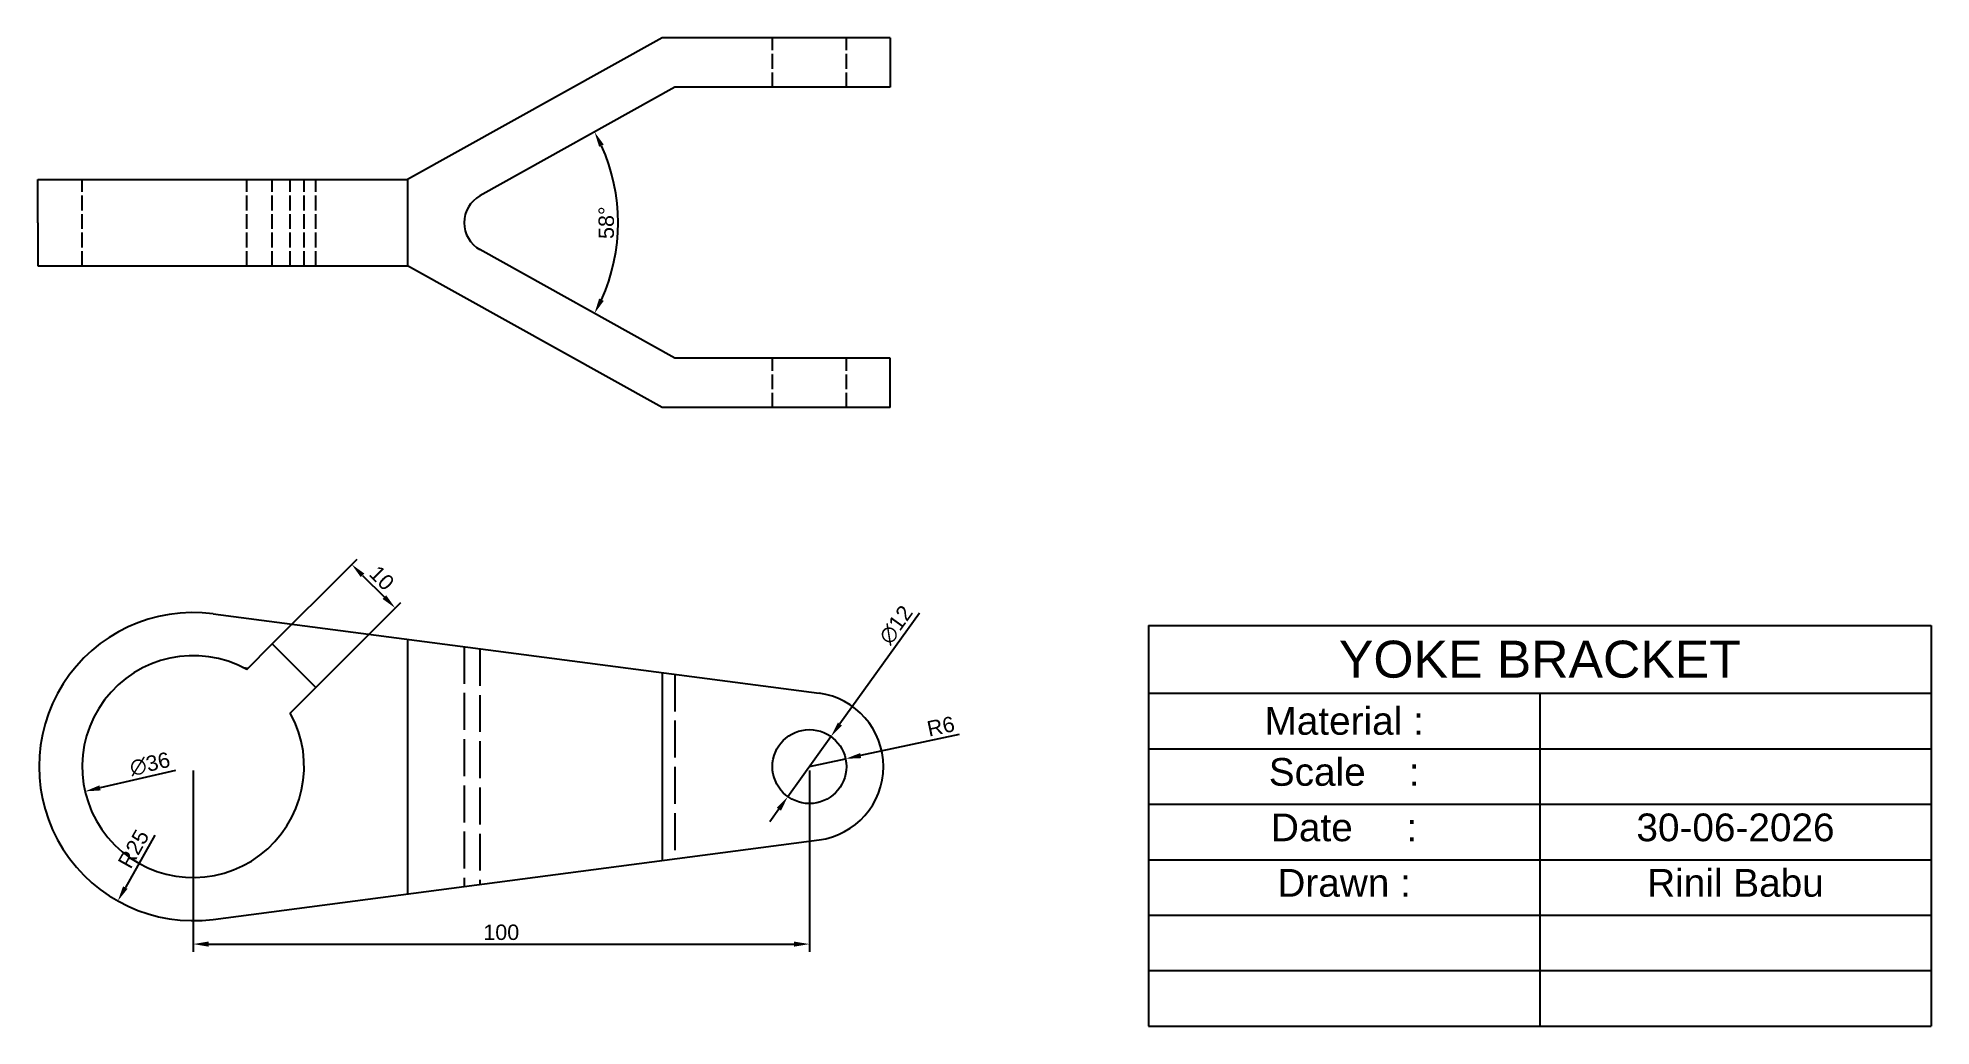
# Model space of a CAD drawing. Header units: millimetres. Extents: x 2270 to 2577, y 1456 to 1616.
import ezdxf

# ---------------------------------------------------------------- set-up
doc = ezdxf.new("R2010")
doc.units = ezdxf.units.MM
doc.linetypes.add('ACAD_ISO02W100', pattern=[15, 12, -3])
doc.styles.get("Standard").update_dxf_attribs({"font": 'arial.ttf'})
doc.dimstyles.new('ISO-25', dxfattribs={"dimtxt": 2.5, "dimasz": 2.5, "dimexe": 1.25, "dimexo": 0.625, "dimtad": 1, "dimtxsty": 'Standard', "dimcen": 2.5, "dimadec": 0, "dimazin": 0, "dimtfac": 1, "dimtmove": 0, "dimatfit": 3, "dimfxl": 1, "dimarcsym": 0})

# ---------------------------------------------------------------- blocks, each defined once
blk = doc.blocks.new('*D4')
at = {"color": 0, "lineweight": -2, "transparency": 16777216}
blk.add_arc((2333.52, 1585.95), 30.26, 335.6173, 24.3827, dxfattribs=at)
at = {"color": 0, "transparency": 16777216}
for points in [[(2360.7, 1598.26), (2361.45, 1598.63), (2359.95, 1600.68)], [(2361.45, 1573.27), (2360.7, 1573.65), (2359.95, 1571.23)]]:
    blk.add_solid(points, dxfattribs=at)
at = {"layer": 'Defpoints', "color": 0, "transparency": 16777216}
for p in [(2372.99, 1607.94), (2341.36, 1590.32), (2341.36, 1581.58), (2363.34, 1580.85), (2372.99, 1563.96)]:
    blk.add_point(p, dxfattribs=at)
at = {"color": 0, "transparency": 16777216, "insert": (2361.87, 1585.95), "char_height": 2.5, "attachment_point": 5, "rotation": 90}
blk.add_mtext('58°', dxfattribs=at)
blk = doc.blocks.new('*D5')
at = {"color": 0, "lineweight": -2, "transparency": 16777216}
blk.add_line((2291.93, 1497.04), (2279.71, 1494.24), dxfattribs=at)
at = {"color": 0, "transparency": 16777216}
blk.add_solid([(2279.62, 1494.65), (2279.81, 1493.83), (2277.28, 1493.68)], dxfattribs=at)
at = {"layer": 'Defpoints', "color": 0, "transparency": 16777216}
for p in [(2312.37, 1501.71), (2277.28, 1493.68)]:
    blk.add_point(p, dxfattribs=at)
at = {"color": 0, "transparency": 16777216, "insert": (2287.81, 1498.11), "char_height": 2.5, "attachment_point": 5, "rotation": 12.8935}
blk.add_mtext('∅36', dxfattribs=at)
blk = doc.blocks.new('*D6')
at = {"color": 0, "lineweight": -2, "transparency": 16777216}
blk.add_line((2288.58, 1486.57), (2283.82, 1478.07), dxfattribs=at)
at = {"color": 0, "transparency": 16777216}
blk.add_solid([(2283.45, 1478.28), (2284.18, 1477.87), (2282.59, 1475.89)], dxfattribs=at)
at = {"layer": 'Defpoints', "color": 0, "transparency": 16777216}
for p in [(2294.82, 1497.7), (2282.59, 1475.89)]:
    blk.add_point(p, dxfattribs=at)
at = {"color": 0, "transparency": 16777216, "insert": (2285.15, 1484.34), "char_height": 2.5, "attachment_point": 5, "rotation": 60.7103}
blk.add_mtext('R25', dxfattribs=at)
blk = doc.blocks.new('*D7')
at = {"color": 0, "lineweight": -2, "transparency": 16777216}
for p, q in [((2306.03, 1515.98), (2321.43, 1531.38)), ((2322.32, 1528.73), (2325.85, 1525.19)), ((2313.1, 1508.9), (2328.5, 1524.31))]:
    blk.add_line(p, q, dxfattribs=at)
at = {"color": 0, "transparency": 16777216}
for points in [[(2322.61, 1529.02), (2322.02, 1528.43), (2320.55, 1530.5)], [(2326.15, 1525.49), (2325.56, 1524.9), (2327.62, 1523.42)]]:
    blk.add_solid(points, dxfattribs=at)
at = {"layer": 'Defpoints', "color": 0, "transparency": 16777216}
for p in [(2327.62, 1523.42), (2305.59, 1515.53), (2312.66, 1508.46)]:
    blk.add_point(p, dxfattribs=at)
at = {"color": 0, "transparency": 16777216, "insert": (2325.43, 1528.3), "char_height": 2.5, "attachment_point": 5, "rotation": 315}
blk.add_mtext('10', dxfattribs=at)
blk = doc.blocks.new('*D9')
at = {"color": 0, "lineweight": -2, "transparency": 16777216}
for p, q in [((2419.13, 1502.91), (2403.13, 1499.48)), ((2394.82, 1497.7), (2400.69, 1498.96))]:
    blk.add_line(p, q, dxfattribs=at)
at = {"color": 0, "transparency": 16777216}
blk.add_solid([(2403.05, 1499.89), (2403.22, 1499.07), (2400.69, 1498.96)], dxfattribs=at)
at = {"layer": 'Defpoints', "color": 0, "transparency": 16777216}
for p in [(2394.82, 1497.7), (2400.69, 1498.96)]:
    blk.add_point(p, dxfattribs=at)
at = {"color": 0, "transparency": 16777216, "insert": (2416.15, 1504.22), "char_height": 2.5, "attachment_point": 5, "rotation": 12.1072}
blk.add_mtext('R6', dxfattribs=at)
blk = doc.blocks.new('*D10')
at = {"color": 0, "lineweight": -2, "transparency": 16777216}
for p, q in [((2412.68, 1522.6), (2399.78, 1504.61)), ((2391.33, 1492.82), (2398.32, 1502.57)), ((2389.87, 1490.79), (2388.41, 1488.76))]:
    blk.add_line(p, q, dxfattribs=at)
at = {"color": 0, "transparency": 16777216}
for points in [[(2399.44, 1504.85), (2400.11, 1504.36), (2398.32, 1502.57)], [(2389.53, 1491.03), (2390.21, 1490.55), (2391.33, 1492.82)]]:
    blk.add_solid(points, dxfattribs=at)
at = {"layer": 'Defpoints', "color": 0, "transparency": 16777216}
for p in [(2398.32, 1502.57), (2391.33, 1492.82)]:
    blk.add_point(p, dxfattribs=at)
at = {"color": 0, "transparency": 16777216, "insert": (2408.88, 1520.69), "char_height": 2.5, "attachment_point": 5, "rotation": 54.3636}
blk.add_mtext('∅12', dxfattribs=at)
blk = doc.blocks.new('*D11')
at = {"color": 0, "lineweight": -2, "transparency": 16777216}
for p, q in [((2294.82, 1497.07), (2294.82, 1467.65)), ((2394.82, 1497.07), (2394.82, 1467.65)), ((2297.32, 1468.9), (2392.32, 1468.9))]:
    blk.add_line(p, q, dxfattribs=at)
at = {"color": 0, "transparency": 16777216}
for points in [[(2297.32, 1469.31), (2297.32, 1468.48), (2294.82, 1468.9)], [(2392.32, 1469.31), (2392.32, 1468.48), (2394.82, 1468.9)]]:
    blk.add_solid(points, dxfattribs=at)
at = {"layer": 'Defpoints', "color": 0, "transparency": 16777216}
for p in [(2294.82, 1497.7), (2394.82, 1497.7), (2394.82, 1468.9)]:
    blk.add_point(p, dxfattribs=at)
at = {"color": 0, "transparency": 16777216, "insert": (2344.82, 1470.8), "char_height": 2.5, "attachment_point": 5}
blk.add_mtext('100', dxfattribs=at)
blk = doc.blocks.new('*T14')
at = {"color": 0, "linetype": 'ByBlock', "lineweight": -2, "transparency": 16777216}
for p, q in [((0, 0), (127, 0)), ((0, 0), (0, -65)), ((127, 0), (127, -65)), ((0, -11), (127, -11)), ((63.5, -11), (63.5, -65)), ((0, -20), (127, -20)), ((0, -29), (127, -29)), ((0, -38), (127, -38)), ((0, -47), (127, -47)), ((0, -56), (127, -56)), ((0, -65), (127, -65))]:
    blk.add_line(p, q, dxfattribs=at)
at = {"color": 0, "transparency": 16777216}
for s, insert, char_height, width, attachment_point in [('YOKE BRACKET', (63.5, -5.5), 6, 124, 5), ('Material :', (31.75, -15.5), 4.5, 60.5, 5), ('Scale    : ', (31.75, -21.5), 4.5, 60.5, 2), ('Date     : ', (31.75, -30.5), 4.5, 60.5, 2), ('30-06-2026', (95.25, -30.5), 4.5, 60.5, 2), ('Drawn :', (31.75, -39.5), 4.5, 60.5, 2), ('Rinil Babu', (95.25, -39.5), 4.5, 60.5, 2)]:
    blk.add_mtext(s, dxfattribs=dict(at, insert=insert, char_height=char_height, width=width, attachment_point=attachment_point))

msp = doc.modelspace()

# ---------------------------------------------------------------- linework, layer by layer
for p, q in [((2370.915, 1615.94), (2329.622, 1592.94)), ((2407.915, 1615.94), (2370.915, 1615.94)), ((2407.915, 1615.94), (2407.915, 1607.94)), ((2372.992, 1607.94), (2341.357, 1590.32)), ((2407.915, 1607.94), (2372.992, 1607.94)), ((2269.622, 1585.94), (2269.622, 1592.94)), ((2269.622, 1592.94), (2329.622, 1592.94)), ((2329.622, 1592.94), (2329.622, 1578.94)), ((2269.622, 1585.94), (2269.622, 1578.94)), ((2372.992, 1563.962), (2341.357, 1581.583)), ((2269.622, 1578.94), (2329.622, 1578.94)), ((2370.915, 1555.94), (2329.622, 1578.94)), ((2407.915, 1563.962), (2372.992, 1563.962)), ((2407.915, 1555.962), (2407.915, 1563.962)), ((2407.915, 1555.94), (2370.915, 1555.94)), ((2298.073, 1522.486), (2396.383, 1509.596)), ((2329.622, 1518.349), (2329.622, 1477.046)), ((2303.515, 1513.46), (2307.661, 1517.607)), ((2307.661, 1517.607), (2314.732, 1510.535)), ((2302.899, 1513.784), (2303.73, 1513.676)), ((2370.915, 1512.935), (2370.915, 1482.46)), ((2310.586, 1506.389), (2314.732, 1510.535)), ((2298.073, 1472.91), (2396.383, 1485.8))]:
    msp.add_line(p, q)
at = {"linetype": 'ACAD_ISO02W100', "ltscale": 0.2}
for p, q in [((2388.823, 1607.94), (2388.823, 1615.94)), ((2400.823, 1607.94), (2400.823, 1615.94)), ((2276.823, 1578.94), (2276.823, 1592.94)), ((2303.515, 1578.94), (2303.515, 1592.94)), ((2307.661, 1578.94), (2307.661, 1592.94)), ((2310.586, 1578.94), (2310.586, 1592.94)), ((2312.823, 1578.94), (2312.823, 1592.94)), ((2314.732, 1578.94), (2314.732, 1592.94)), ((2388.823, 1555.94), (2388.823, 1563.962)), ((2400.823, 1555.94), (2400.823, 1563.962))]:
    msp.add_line(p, q, dxfattribs=at)
at = {"linetype": 'ACAD_ISO02W100', "ltscale": 0.5}
for p, q in [((2338.79, 1517.147), (2338.79, 1478.248)), ((2341.357, 1516.811), (2341.357, 1478.585)), ((2372.992, 1512.663), (2372.992, 1482.733))]:
    msp.add_line(p, q, dxfattribs=at)
msp.add_circle((2394.823, 1497.698), 6)
for centre, radius, start, end in [((2343.79, 1585.951), 5, 119.11789, 240.88211), ((2294.823, 1497.698), 25, 82.53041, 277.46959), ((2294.823, 1497.698), 18, 61.12762, 28.87238), ((2394.823, 1497.698), 12, 277.46959, 82.53041)]:
    msp.add_arc(centre, radius, start, end)

# ---------------------------------------------------------------- block references
msp.add_blockref('*T14', (2449.85, 1520.585))

# ---------------------------------------------------------------- dimensions: what is measured, and where the dimension line sits
at = {"color": 1}
dim = msp.add_angular_dim_2l(base=(2363.341, 1580.85), line1=((2372.992, 1563.962), (2341.357, 1581.583)), line2=((2372.992, 1607.94), (2341.357, 1590.32)), dimstyle='ISO-25', dxfattribs=at)
dim.commit()
dim.dimension.update_dxf_attribs({"geometry": '*D4', "text_midpoint": (2361.872, 1585.951)})
dim = msp.add_aligned_dim(p1=(2305.588, 1515.533), p2=(2312.659, 1508.462), distance=21.159, dimstyle='ISO-25', dxfattribs=at)
dim.commit()
dim.dimension.update_dxf_attribs({"geometry": '*D7', "text_midpoint": (2325.43, 1528.304)})
for p1, p2, picture, middle in [((2391.327, 1492.821), (2398.319, 1502.574), '*D10', (2410.483, 1519.542)), ((2312.369, 1501.714), (2277.277, 1493.681), '*D5', (2288.25, 1496.193))]:
    dim = msp.add_diameter_dim_2p(p1=p1, p2=p2, dimstyle='ISO-25', dxfattribs=at)
    dim.commit()
    dim.dimension.update_dxf_attribs({"geometry": picture, "text_midpoint": middle, "dimtype": 163})
for center, mpoint, picture, middle in [((2394.823, 1497.698), (2400.69, 1498.956), '*D9', (2416.553, 1502.359)), ((2294.823, 1497.698), (2282.593, 1475.894), '*D6', (2286.81, 1483.413))]:
    dim = msp.add_radius_dim(center=center, mpoint=mpoint, dimstyle='ISO-25', dxfattribs=at)
    dim.commit()
    dim.dimension.update_dxf_attribs({"geometry": picture, "text_midpoint": middle, "dimtype": 164})
dim = msp.add_linear_dim(base=(2394.823, 1468.895), p1=(2294.823, 1497.698), p2=(2394.823, 1497.698), dimstyle='ISO-25', dxfattribs=at)
dim.commit()
dim.dimension.update_dxf_attribs({"geometry": '*D11', "text_midpoint": (2344.823, 1470.797)})

doc.saveas('drawing.dxf')
